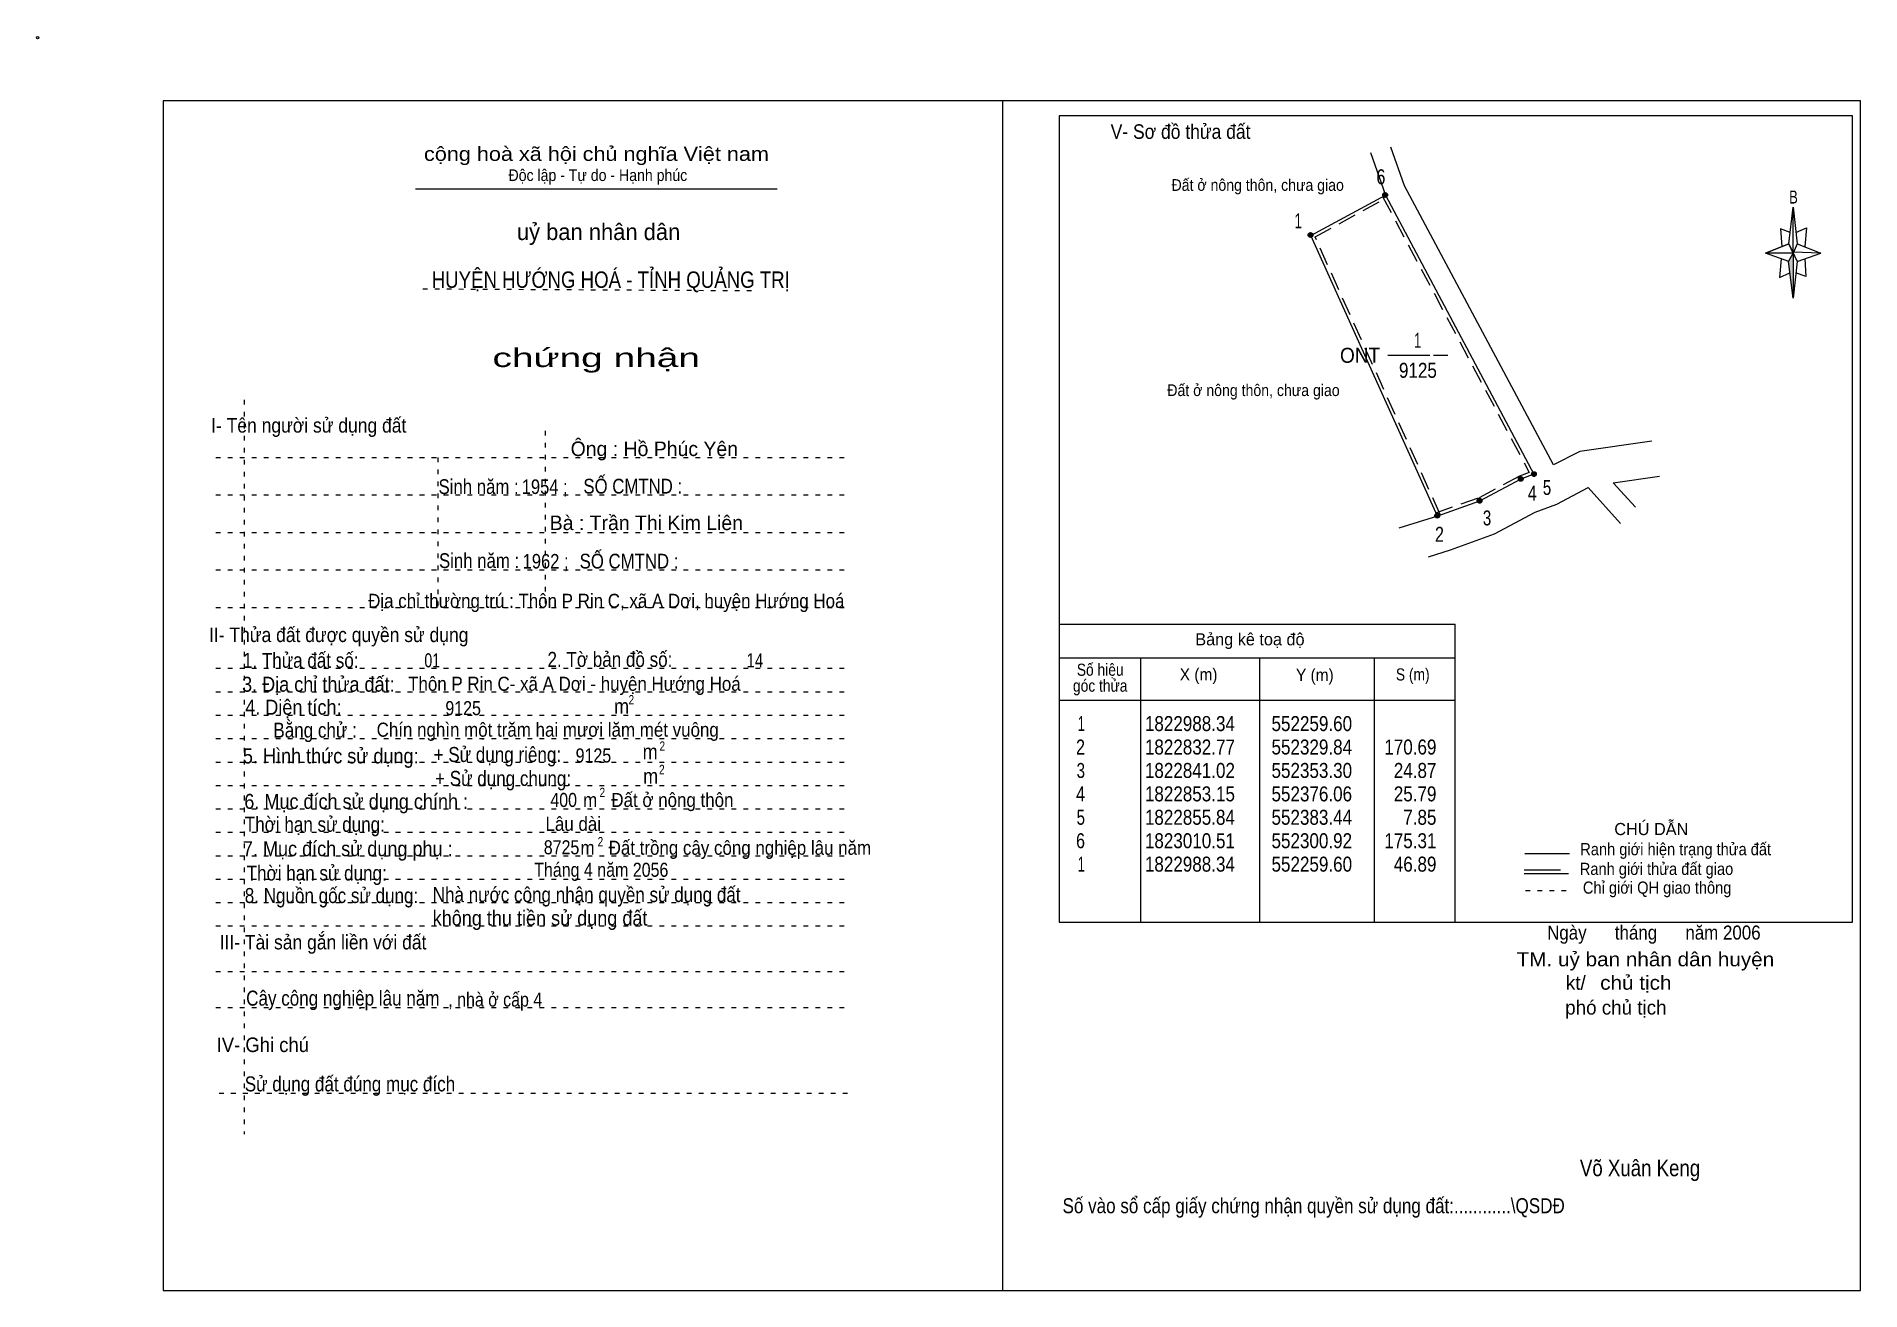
# Model space of a CAD drawing. Header units: centimetres. Extents: x -1.6 to 37.4, y -1.3 to 25.5.
import ezdxf
from ezdxf.enums import TextEntityAlignment as Align

# ---------------------------------------------------------------- set-up
doc = ezdxf.new("R2010")
doc.units = ezdxf.units.CM
doc.header["$LTSCALE"] = 0.13
for name, pattern in [('DOTTED', [1.5, 0.3, -1.2]), ('LONG_DASHED', [7.5, 6, -1.5]), ('MEDIUM_DASHED', [4.5, 3, -1.5])]:
    doc.linetypes.add(name, pattern=pattern)
for name, color, linetype, lineweight in [('1', 7, 'DOTTED', 13), ('10', 7, 'Continuous', 13), ('13', 7, 'Continuous', 13), ('2', 7, 'Continuous', 25), ('3', 7, 'Continuous', 13), ('30', 7, 'Continuous', 13), ('32', 7, 'LONG_DASHED', 13), ('33', 7, 'LONG_DASHED', 13), ('35', 7, 'Continuous', 13)]:
    doc.layers.add(name, color=color, linetype=linetype, lineweight=lineweight)
doc.layers.add('4', color=7, linetype='Continuous')

msp = doc.modelspace()

# ---------------------------------------------------------------- hatches: boundary and pattern name
at = {"layer": '30'}
msp.add_hatch(color=256, dxfattribs=at).paths.add_polyline_path([(35.91, 20.87), (35.91, 19.91), (35.81, 20.69)])
at = {"layer": '32'}
for points in [[(27.2546, 22.1115, 1), (27.1546, 22.1115, 1)], [(25.6636, 21.2579, 1), (25.5636, 21.2579, 1)], [(30.1478, 16.0524, 1), (30.0478, 16.0524, 1)], [(30.432, 16.156, 1), (30.332, 16.156, 1)], [(29.2714, 15.5854, 1), (29.1714, 15.5854, 1)], [(28.3681, 15.2677, 1), (28.2681, 15.2677, 1)]]:
    msp.add_hatch(color=256, dxfattribs=at).paths.add_polyline_path(points)

# ---------------------------------------------------------------- linework, layer by layer
at = {"layer": '1', "linetype": 'Continuous'}
msp.add_line((6.51, 22.24), (14.23, 22.24), dxfattribs=at)
at = {"layer": '1'}
for p, q in [((6.67, 20.11), (13.82, 20.07)), ((2.86, 17.74), (2.86, 2.07)), ((9.28, 17.08), (9.28, 13.31)), ((2.25, 16.51), (15.75, 16.51)), ((6.99, 16.51), (6.99, 13.31)), ((2.25, 15.71), (15.75, 15.71)), ((2.25, 14.91), (15.75, 14.91)), ((2.25, 14.11), (15.75, 14.11)), ((2.25, 13.31), (15.75, 13.31)), ((2.25, 12.01), (15.75, 12.01)), ((2.25, 11.51), (15.75, 11.51)), ((2.25, 11.01), (15.75, 11.01)), ((2.25, 10.51), (15.75, 10.51)), ((2.25, 10.01), (15.75, 10.01)), ((2.25, 9.51), (15.75, 9.51)), ((2.25, 9.01), (15.75, 9.01)), ((2.25, 8.51), (15.75, 8.51)), ((2.25, 8.01), (15.75, 8.01)), ((2.25, 7.51), (15.75, 7.51)), ((2.25, 7.01), (15.75, 7.01)), ((2.25, 6.51), (15.75, 6.51)), ((2.25, 5.54), (15.75, 5.54)), ((2.25, 4.77), (15.75, 4.77)), ((2.32, 2.94), (15.82, 2.94))]:
    msp.add_line(p, q, dxfattribs=at)
at = {"layer": '10'}
for p, q in [((26.89, 23.02), (27.21, 22.11)), ((32.07, 15.97), (33.06, 16.11)), ((32.07, 15.97), (32.55, 15.45)), ((28.32, 15.26), (27.5, 15))]:
    msp.add_line(p, q, dxfattribs=at)
for points in [[(32.9, 16.86), (31.36, 16.64), (30.8, 16.35), (27.62, 22.31), (27.33, 23.13)], [(28.32, 15.26), (25.62, 21.25), (27.21, 22.11)], [(27.21, 22.11), (30.38, 16.15), (30.1, 16.05), (29.22, 15.58), (28.32, 15.26)], [(30.41, 15.34), (30.87, 15.51), (31.54, 15.87), (32.23, 15.1)], [(28.13, 14.39), (28.6, 14.54), (29.54, 14.88), (30.41, 15.34)]]:
    msp.add_lwpolyline(points, dxfattribs=at)
at = {"layer": '10', "linetype": 'MEDIUM_DASHED'}
for points in [[(28.38, 15.29), (25.71, 21.22), (27.24, 22.05)], [(27.15, 22.08), (30.28, 16.19), (30.07, 16.11), (29.19, 15.64), (28.3, 15.33)]]:
    msp.add_lwpolyline(points, dxfattribs=at)
at = {"layer": '10'}
msp.add_circle((-1.55, 25.47), 0.025, dxfattribs=at)
at = {"layer": '13'}
msp.add_line((27.68, 18.69), (28.16, 18.69), dxfattribs=at)
at = {"layer": '2'}
for p, q in [((20.25, 12.95), (28.7, 12.95)), ((28.7, 6.59), (28.7, 12.95)), ((20.25, 12.23), (28.7, 12.23)), ((21.99, 6.59), (21.99, 12.23)), ((24.53, 10.89), (24.53, 12.23)), ((26.97, 12.23), (26.97, 6.59)), ((20.25, 11.33), (28.7, 11.33))]:
    msp.add_line(p, q, dxfattribs=at)
msp.add_lwpolyline([(37.18, 23.8), (20.25, 23.8), (20.25, 6.59), (37.18, 6.59)], close=True, dxfattribs=at)
msp.add_lwpolyline([(24.53, 6.59), (24.53, 10.39), (24.53, 10.89)], dxfattribs=at)
at = {"layer": '3'}
msp.add_line((19.04, 24.12), (19.04, -1.27), dxfattribs=at)
for points in [[(19.04, 24.12), (1.13, 24.12), (1.13, -1.27), (19.04, -1.27)], [(19.04, -1.27), (37.35, -1.27), (37.35, 24.12), (19.04, 24.12)]]:
    msp.add_lwpolyline(points, dxfattribs=at)
at = {"layer": '30'}
for p, q in [((35.82, 21.07), (35.91, 21.85)), ((36, 21.07), (36.5, 20.87)), ((35.82, 20.69), (35.32, 20.87)), ((36, 20.69), (35.91, 19.91)), ((36.16, 20.75), (36.18, 20.37)), ((36.18, 20.37), (35.97, 20.45))]:
    msp.add_line(p, q, dxfattribs=at)
for points in [[(35.91, 21.85), (36, 21.07), (35.91, 20.87)], [(35.91, 20.87), (35.32, 20.87), (35.82, 21.07), (36, 20.69), (36.5, 20.87), (35.91, 20.89)], [(35.91, 20.87), (35.91, 19.91), (35.81, 20.69)]]:
    msp.add_lwpolyline(points, close=True, dxfattribs=at)
for points in [[(35.97, 21.31), (36.2, 21.41), (36.16, 21.01)], [(35.91, 20.87), (35.82, 21.07), (35.32, 20.87)], [(35.85, 21.31), (35.64, 21.39), (35.67, 21.01)], [(35.66, 20.75), (35.62, 20.35), (35.84, 20.45)], [(35.91, 20.87), (36, 20.69), (36.5, 20.87)]]:
    msp.add_lwpolyline(points, dxfattribs=at)
at = {"layer": '32'}
for centre in [(27.2046, 22.1115), (25.6136, 21.2579), (30.0978, 16.0524), (30.382, 16.156), (29.2214, 15.5854), (28.3181, 15.2677)]:
    msp.add_circle(centre, 0.05, dxfattribs=at)
at = {"layer": '33'}
msp.add_line((27.26, 18.69), (28.54, 18.69), dxfattribs=at)
at = {"layer": '35'}
for p, q in [((30.19, 8.06), (31.14, 8.06)), ((30.17, 7.63), (31.12, 7.63))]:
    msp.add_line(p, q, dxfattribs=at)
at = {"layer": '35', "linetype": 'LONG_DASHED'}
msp.add_line((30.17, 7.71), (31.12, 7.71), dxfattribs=at)
at = {"layer": '35', "linetype": 'DOTTED'}
msp.add_line((30.2, 7.27), (31.19, 7.27), dxfattribs=at)

# ---------------------------------------------------------------- texts
at = {"layer": '1'}
for s, height, width, p in [('V- Sơ đồ thửa đất', 0.31, 0.9, (22.84, 23.31)), ('cộng hoà xã hội chủ nghĩa Việt nam', 0.3, 1.15, (10.375, 22.84)), ('Độc lập - Tự do - Hạnh phúc', 0.25, 0.9, (10.405, 22.41)), ('chứng nhận', 0.4, 1.55, (10.37, 18.44)), ('I- Tên người sử dụng đất', 0.31, 0.9, (4.235, 17.04)), ('II- Thửa đất được quyền sử dụng', 0.31, 0.9, (4.875, 12.57)), ('III- Tài sản gắn liền với đất', 0.31, 0.9, (4.54, 6.01)), ('IV- Ghi chú', 0.31, 0.95, (3.255, 3.82))]:
    msp.add_text(s, height=height, dxfattribs=dict(at, width=width)).set_placement(p, align=Align.CENTER)
msp.add_text('uỷ ban nhân dân', height=0.35, dxfattribs=at).set_placement((10.42, 21.15), align=Align.CENTER)
at = {"layer": '10', "width": 0.9}
for p in [(22.48, 22.2), (22.39, 17.82)]:
    msp.add_text('  Đất ở nông thôn, chưa giao', height=0.25, dxfattribs=at).set_placement(p)
at = {"layer": '10'}
for s, height, p in [('Ông : Hồ Phúc Yên', 0.31, (11.61, 16.54)), ('Bà : Trần Thị Kim Liên', 0.31, (11.44, 14.96)), ('kt/ ', 0.3, (31.33, 5.15)), ('phó chủ tịch ', 0.3, (32.185, 4.62))]:
    msp.add_text(s, height=height, dxfattribs=at).set_placement(p, align=Align.CENTER)
for s, height, width, p in [('Sinh năm :', 0.3149, 0.85, (7.86, 15.73)), ('1954 ;', 0.31, 0.85, (9.27, 15.73)), ('SỐ CMTND :', 0.3149, 0.85, (11.15, 15.74)), ('Sinh năm :', 0.3149, 0.85, (7.87, 14.15)), ('1962 ;', 0.31, 0.85, (9.29, 14.14)), ('SỐ CMTND :', 0.3149, 0.85, (11.07, 14.14)), ('Địa chỉ thường trú : Thôn P Rin C, xã A Dơi, huyện Hướng Hoá ', 0.3, 0.9, (10.635, 13.3)), ('01', 0.3, 0.75, (6.87, 12.03)), ('14', 0.3, 0.8, (13.755, 12.03)), ('Thôn P Rin C- xã A Dơi - huyện Hướng Hoá ', 0.3, 0.9, (9.955, 11.53)), ('9125', 0.3, 0.85, (7.53, 11.01)), ('Chín nghìn một trăm hai mươi lăm mét vuông ', 0.3, 0.9, (9.385, 10.55)), ('9125', 0.3, 0.85, (10.31, 10)), ('400', 0.3, 0.85, (9.675, 9.05)), ('m   Đất ở nông thôn', 0.3, 0.9, (11.695, 9.05)), ('Lâu dài', 0.3, 0.9, (9.88, 8.54)), ('8725', 0.3, 0.85, (9.63, 8.04)), ('m   Đất trồng cây công nghiệp lâu năm ', 0.3, 0.9, (13.185, 8.03)), ('Tháng 4 năm 2056 ', 0.3, 0.85, (10.525, 7.56)), ('Ngày      tháng      năm 2006', 0.3, 0.9, (32.94, 6.22)), ('TM. uỷ ban nhân dân huyện', 0.3, 1.1, (32.76, 5.65)), ('chủ tịch', 0.3, 1.1, (32.555, 5.15)), ('Võ Xuân Keng ', 0.35, 0.85, (32.7, 1.17))]:
    msp.add_text(s, height=height, dxfattribs=dict(at, width=width)).set_placement(p, align=Align.CENTER)
at = {"layer": '2'}
for s, height, width, p in [('HUYỆN HƯỚNG HOÁ - TỈNH QUẢNG TRỊ', 0.35, 0.85, (10.68, 20.13)), ('Số hiệu', 0.2591, 0.85, (21.125, 11.85)), ('3. Địa chỉ thửa đất:', 0.32, 0.9, (4.44, 11.51)), ('góc thửa', 0.2591, 0.85, (21.125, 11.51)), ('X (m)', 0.2591, 0.95, (23.225, 11.75)), ('Y (m)', 0.2591, 0.95, (25.705, 11.74)), ('S (m)', 0.2591, 0.85, (27.795, 11.75)), ('Số vào sổ cấp giấy chứng nhận quyền sử dụng đất:............\\QSDĐ', 0.32, 0.85, (25.68, 0.38))]:
    msp.add_text(s, height=height, dxfattribs=dict(at, width=width)).set_placement(p, align=Align.CENTER)
msp.add_text('Bảng kê toạ độ', height=0.2591, dxfattribs=at).set_placement((24.32, 12.5), align=Align.CENTER)
for s, height, width, p in [('1. Thửa đất số:', 0.32, 0.85, (2.83, 12.02)), ('2. Tờ bản đồ số:', 0.32, 0.85, (9.33, 12.04)), ('4. Diện tích:', 0.32, 0.9, (2.88, 11.02)), ('m', 0.32, 0.9, (10.75, 11.04)), ('2', 0.2, 0.8, (11.06, 11.24)), ('Bằng chử :', 0.32, 0.85, (3.48, 10.53)), ('5. Hình thức sử dụng:', 0.32, 0.9, (2.83, 9.98)), ('+ Sử dụng riêng:', 0.32, 0.85, (6.9, 10.01)), ('m', 0.32, 0.9, (11.36, 10.07)), ('2', 0.2, 0.8, (11.72, 10.25)), ('+ Sử dụng chung:', 0.32, 0.85, (6.93, 9.5)), ('m', 0.32, 0.9, (11.37, 9.55)), ('2', 0.2, 0.8, (11.71, 9.75)), ('6. Mục đích sử dụng chính : ', 0.32, 0.9, (2.86, 9.01)), ('2', 0.2, 0.8, (10.44, 9.26)), ('Thời hạn sử dụng: ', 0.32, 0.85, (2.87, 8.52)), ('7. Mục đích sử dụng phụ : ', 0.32, 0.9, (2.83, 8)), ('2', 0.2, 0.8, (10.4, 8.21)), ('Thời hạn sử dụng: ', 0.32, 0.85, (2.91, 7.48)), ('8. Nguồn gốc sử dụng: ', 0.32, 0.85, (2.87, 7)), ('Nhà nước công nhận quyền sử dụng đất  ', 0.32, 0.85, (6.88, 7.02)), ('không thu tiền sử dụng đất', 0.32, 0.9, (6.88, 6.52)), ('Cây công nghiệp lâu năm', 0.32, 0.85, (2.9, 4.81)), ('Sử dụng đất đúng mục đích', 0.32, 0.85, (2.87, 2.98))]:
    msp.add_text(s, height=height, dxfattribs=dict(at, width=width)).set_placement(p)
at = {"layer": '30', "width": 0.75}
msp.add_text('B', height=0.2756, dxfattribs=at).set_placement((35.92, 21.93), align=Align.CENTER)
at = {"layer": '30'}
for s, width, p in [('1', 0.65, (20.8, 10.67)), ('1822988.34', 0.85, (24, 10.67)), ('552259.60', 0.85, (26.5, 10.67)), ('552259.60', 0.85, (26.5, 10.67)), ('2', 0.8, (20.8, 10.17)), ('1822832.77', 0.85, (24, 10.17)), ('552329.84', 0.85, (26.5, 10.17)), ('170.69', 0.85, (28.3, 10.17)), ('3', 0.75, (20.8, 9.67)), ('1822841.02', 0.85, (24, 9.67)), ('552353.30', 0.85, (26.5, 9.67)), ('24.87', 0.85, (28.3, 9.67)), ('4', 0.8, (20.8, 9.17)), ('1822853.15', 0.85, (24, 9.17)), ('552376.06', 0.85, (26.5, 9.17)), ('25.79', 0.85, (28.3, 9.17)), ('5', 0.75, (20.8, 8.67)), ('1822855.84', 0.85, (24, 8.67)), ('552383.44', 0.85, (26.5, 8.67)), ('7.85', 0.85, (28.3, 8.67)), ('6', 0.8, (20.8, 8.17)), ('1823010.51', 0.85, (24, 8.17)), ('552300.92', 0.85, (26.5, 8.17)), ('175.31', 0.85, (28.3, 8.17)), ('1', 0.65, (20.8, 7.67)), ('1822988.34', 0.85, (24, 7.67)), ('552259.60', 0.85, (26.5, 7.67)), ('46.89', 0.85, (28.3, 7.67))]:
    msp.add_text(s, height=0.32, dxfattribs=dict(at, width=width)).set_placement(p, align=Align.RIGHT)
at = {"layer": '32'}
for s, width, p in [('6', 0.8, (27.115, 22.34)), ('1', 0.65, (25.35, 21.4)), ('5', 0.75, (30.66, 15.71)), ('4', 0.8, (30.345, 15.59)), ('3', 0.75, (29.38, 15.06)), ('2', 0.8, (28.365, 14.71))]:
    msp.add_text(s, height=0.32, dxfattribs=dict(at, width=width)).set_placement(p, align=Align.CENTER)
at = {"layer": '33'}
for s, width, p in [('1', 0.65, (27.9, 18.85)), ('9125', 0.85, (27.905, 18.21))]:
    msp.add_text(s, height=0.32, dxfattribs=dict(at, width=width)).set_placement(p, align=Align.CENTER)
at = {"layer": '33', "width": 0.95}
msp.add_text(' ONT', height=0.32, dxfattribs=at).set_placement((27.1, 18.53), align=Align.RIGHT)
at = {"layer": '35'}
msp.add_text('CHÚ DẪN', height=0.2591, dxfattribs=at).set_placement((32.885, 8.45), align=Align.CENTER)
at = {"layer": '35', "width": 0.9}
for s, p in [('Ranh giới hiện trạng thửa đất', (33.405, 8.02)), ('Ranh giới thửa đất giao ', (33.04, 7.6)), ('Chỉ giới QH giao thông', (33.01, 7.2))]:
    msp.add_text(s, height=0.2591, dxfattribs=at).set_placement(p, align=Align.CENTER)
at = {"layer": '4', "width": 0.85}
msp.add_text(', nhà ở cấp 4', height=0.3, dxfattribs=at).set_placement((8.215, 4.79), align=Align.CENTER)

doc.saveas('drawing.dxf')
